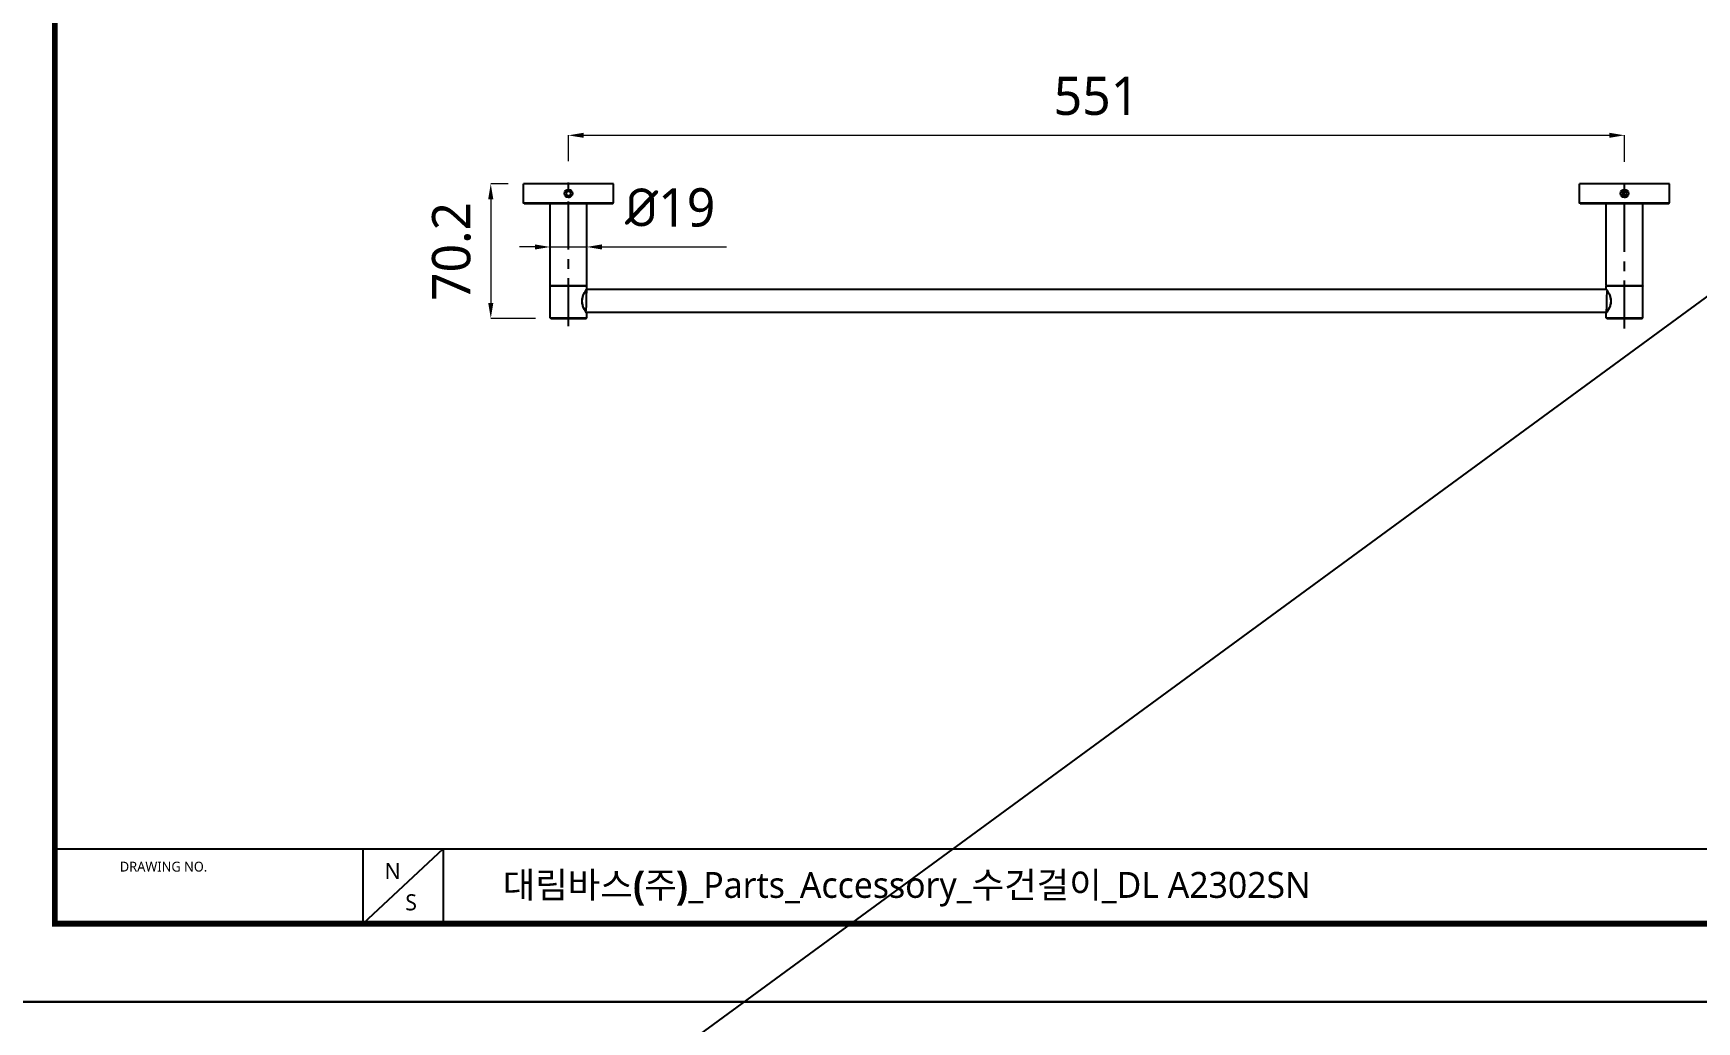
# Model space of a CAD drawing. Extents: x 16296675204 to 16296683393, y -37409618576 to -37409617244.
# Drawn here: x 16296675935.9 to 16296676369.9, y -37409617849.3 to -37409617591.3 of the extents above; entities that cross this region are included whole.
import ezdxf

# ---------------------------------------------------------------- set-up
doc = ezdxf.new("R2010")
doc.units = 0
doc.header["$LTSCALE"] = 10
doc.header["$MEASUREMENT"] = 0
doc.header["$PDMODE"] = 3
doc.header["$PDSIZE"] = -10
doc.linetypes.add('CENTER', pattern=[2, 1.25, -0.25, 0.25, -0.25])
doc.layers.get('0').update_dxf_attribs({"linetype": 'CONTINUOUS'})
doc.layers.get('DEFPOINTS').update_dxf_attribs({"linetype": 'CONTINUOUS'})
doc.styles.add('Daelim Dimension', font='NanumGothic.ttf')
doc.dimstyles.new('DEFAULT', dxfattribs={"dimscale": 2, "dimtxt": 2, "dimasz": 2, "dimexe": 0, "dimexo": 2, "dimgap": 1, "dimtad": 1, "dimdec": 1, "dimzin": 9, "dimdsep": 46, "dimtxsty": 'Daelim Dimension', "dimcen": 0.5, "dimclrd": 252, "dimclre": 252, "dimclrt": 3, "dimadec": 1, "dimazin": 0, "dimtfac": 1, "dimtdec": 1, "dimtix": 1, "dimtmove": 0, "dimatfit": 3, "dimfxl": 1, "dimtolj": 1, "dimtzin": 1, "dimlwd": 9, "dimlwe": 9, "dimarcsym": 0})

# ---------------------------------------------------------------- blocks, each defined once
blk = doc.blocks.new('*D28')
at = {"color": 5, "lineweight": 9, "transparency": 16777216}
for p, q in [((16296676075.56675, -37409617624.68579), (16296676075.56675, -37409617617.93578)), ((16296676079.56675, -37409617617.93578), (16296676347.06675, -37409617617.93578)), ((16296676351.06675, -37409617624.8931), (16296676351.06675, -37409617617.93578))]:
    blk.add_line(p, q, dxfattribs=at)
at = {"color": 5, "transparency": 16777216}
for points in [[(16296676079.56675, -37409617617.26912), (16296676079.56675, -37409617618.60245), (16296676075.56675, -37409617617.93578)], [(16296676347.06675, -37409617617.26912), (16296676347.06675, -37409617618.60245), (16296676351.06675, -37409617617.93578)]]:
    blk.add_solid(points, dxfattribs=at)
at = {"layer": 'DEFPOINTS', "color": 0, "transparency": 16777216}
for p in [(16296676351.06675, -37409617617.93578), (16296676075.56675, -37409617628.68579), (16296676351.06675, -37409617628.8931)]:
    blk.add_point(p, dxfattribs=at)
at = {"color": 7, "transparency": 16777216, "insert": (16296676213.31675, -37409617602.60246), "char_height": 10, "attachment_point": 2, "line_spacing_factor": 0.9, "style": 'Daelim Dimension'}
blk.add_mtext('\\A1;551', dxfattribs=at)
blk = doc.blocks.new('*D31')
at = {"color": 5, "lineweight": 9, "transparency": 16777216}
for p, q in [((16296676059.816759, -37409617630.605309), (16296676055.294861, -37409617630.605309)), ((16296676055.294861, -37409617634.605309), (16296676055.294861, -37409617661.705307)), ((16296676066.966829, -37409617665.705307), (16296676055.294861, -37409617665.705307))]:
    blk.add_line(p, q, dxfattribs=at)
at = {"color": 5, "transparency": 16777216}
for points in [[(16296676054.628201, -37409617634.605309), (16296676055.961531, -37409617634.605309), (16296676055.294861, -37409617630.605309)], [(16296676054.628201, -37409617661.705307), (16296676055.961531, -37409617661.705307), (16296676055.294861, -37409617665.705307)]]:
    blk.add_solid(points, dxfattribs=at)
at = {"layer": 'DEFPOINTS', "color": 0, "transparency": 16777216}
for p in [(16296676063.816759, -37409617630.605309), (16296676055.294861, -37409617665.705307), (16296676070.966829, -37409617665.705307)]:
    blk.add_point(p, dxfattribs=at)
at = {"color": 7, "transparency": 16777216, "insert": (16296676039.961519, -37409617648.247078), "char_height": 10, "attachment_point": 2, "rotation": 90, "line_spacing_factor": 0.9, "style": 'Daelim Dimension'}
blk.add_mtext('\\A1;70.2', dxfattribs=at)
blk = doc.blocks.new('*D32')
at = {"color": 5, "lineweight": 9, "transparency": 16777216}
for p, q in [((16296676066.81675, -37409617647.07061), (16296676062.81675, -37409617647.07061)), ((16296676070.81675, -37409617653.145287), (16296676070.81675, -37409617647.07061)), ((16296676070.81675, -37409617647.07061), (16296676080.31675, -37409617647.07061)), ((16296676080.31675, -37409617653.145287), (16296676080.31675, -37409617647.07061)), ((16296676084.31675, -37409617647.07061), (16296676116.79744, -37409617647.07061))]:
    blk.add_line(p, q, dxfattribs=at)
at = {"color": 5, "transparency": 16777216}
for points in [[(16296676066.81675, -37409617646.403954), (16296676066.81675, -37409617647.737267), (16296676070.81675, -37409617647.07061)], [(16296676084.31675, -37409617646.403954), (16296676084.31675, -37409617647.737267), (16296676080.31675, -37409617647.07061)]]:
    blk.add_solid(points, dxfattribs=at)
at = {"layer": 'DEFPOINTS', "color": 0, "transparency": 16777216}
for p in [(16296676080.31675, -37409617647.07061), (16296676070.81675, -37409617657.145287), (16296676080.31675, -37409617657.145287)]:
    blk.add_point(p, dxfattribs=at)
at = {"color": 7, "transparency": 16777216, "insert": (16296676090.31675, -37409617631.737282), "char_height": 10, "attachment_point": 1, "line_spacing_factor": 0.9, "style": 'Daelim Dimension'}
blk.add_mtext('\\A1;{\\fISOCPEUR|b0|i0|c0|p34;%%C}19', dxfattribs=at)

msp = doc.modelspace()

# ---------------------------------------------------------------- linework, layer by layer
at = {"ltscale": 0.5}
msp.add_line((16296675204.252609, -37409618516.086411), (16296676940.252609, -37409617244.086411), dxfattribs=at)
at = {"color": 7, "linetype": 'Continuous'}
for p, q in [((16296676063.81675, -37409617635.55529), (16296676063.81675, -37409617630.605293)), ((16296676087.31675, -37409617630.605293), (16296676063.81675, -37409617630.605293)), ((16296676087.31675, -37409617635.55529), (16296676087.31675, -37409617630.605293)), ((16296676362.81675, -37409617630.605293), (16296676339.31675, -37409617630.605293)), ((16296676339.31675, -37409617635.55529), (16296676339.31675, -37409617630.605293)), ((16296676362.81675, -37409617635.55529), (16296676362.81675, -37409617630.605293)), ((16296676063.966749, -37409617635.705292), (16296676087.16675, -37409617635.705292)), ((16296676070.81675, -37409617657.145287), (16296676070.81675, -37409617635.765297)), ((16296676075.20591, -37409617632.480293), (16296676074.84506, -37409617633.105293)), ((16296676074.84506, -37409617633.105293), (16296676075.20591, -37409617633.730293)), ((16296676075.20591, -37409617632.480293), (16296676075.927589, -37409617632.480293)), ((16296676075.927589, -37409617633.730293), (16296676075.20591, -37409617633.730293)), ((16296676076.288441, -37409617633.105293), (16296676075.927589, -37409617632.480293)), ((16296676075.927589, -37409617633.730293), (16296676076.288441, -37409617633.105293)), ((16296676076.021339, -37409617634.005272), (16296676076.019461, -37409617634.006042)), ((16296676076.021441, -37409617634.00547), (16296676076.01963, -37409617634.006378)), ((16296676076.157961, -37409617633.922188), (16296676076.156759, -37409617633.922913)), ((16296676076.15802, -37409617633.922272), (16296676076.156891, -37409617633.923088)), ((16296676080.31675, -37409617657.145287), (16296676080.31675, -37409617635.765297)), ((16296676339.466749, -37409617635.705292), (16296676362.66675, -37409617635.705292)), ((16296676346.31675, -37409617657.145287), (16296676346.31675, -37409617635.765297)), ((16296676350.70591, -37409617632.480293), (16296676350.34506, -37409617633.105293)), ((16296676350.34506, -37409617633.105293), (16296676350.70591, -37409617633.730293)), ((16296676350.70591, -37409617632.480293), (16296676351.427589, -37409617632.480293)), ((16296676351.427589, -37409617633.730293), (16296676350.70591, -37409617633.730293)), ((16296676351.788441, -37409617633.105293), (16296676351.427589, -37409617632.480293)), ((16296676351.427589, -37409617633.730293), (16296676351.788441, -37409617633.105293)), ((16296676351.521339, -37409617634.005272), (16296676351.519461, -37409617634.006042)), ((16296676351.521441, -37409617634.00547), (16296676351.51963, -37409617634.006378)), ((16296676351.657961, -37409617633.922188), (16296676351.656759, -37409617633.922913)), ((16296676351.65802, -37409617633.922272), (16296676351.656891, -37409617633.923088)), ((16296676355.81675, -37409617657.145287), (16296676355.81675, -37409617635.765297)), ((16296676070.81675, -37409617665.55529), (16296676070.81675, -37409617657.265297)), ((16296676080.25675, -37409617657.205292), (16296676070.876829, -37409617657.205292)), ((16296676080.31675, -37409617658.095291), (16296676080.31675, -37409617657.265297)), ((16296676346.31675, -37409617658.095291), (16296676346.31675, -37409617657.265297)), ((16296676355.75675, -37409617657.205292), (16296676346.376829, -37409617657.205292)), ((16296676355.81675, -37409617665.55529), (16296676355.81675, -37409617657.265297)), ((16296676080.224319, -37409617658.254227), (16296676080.286249, -37409617658.159462)), ((16296676346.377199, -37409617658.205292), (16296676080.2563, -37409617658.205292)), ((16296676080.286249, -37409617658.159462), (16296676080.30677, -37409617658.128433)), ((16296676346.326731, -37409617658.128433), (16296676346.34709, -37409617658.159218)), ((16296676346.326731, -37409617658.128433), (16296676346.34725, -37409617658.159462)), ((16296676070.96682, -37409617665.705292), (16296676080.16675, -37409617665.705292)), ((16296676346.377199, -37409617664.205292), (16296676080.2563, -37409617664.205292)), ((16296676080.30677, -37409617664.282158), (16296676080.286249, -37409617664.251122)), ((16296676080.30673, -37409617664.282097), (16296676080.286409, -37409617664.251373)), ((16296676080.31675, -37409617665.55529), (16296676080.31675, -37409617664.315292)), ((16296676346.31675, -37409617665.55529), (16296676346.31675, -37409617664.315292)), ((16296676346.34725, -37409617664.251122), (16296676346.326731, -37409617664.282158)), ((16296676346.409189, -37409617664.156357), (16296676346.34725, -37409617664.251122)), ((16296676346.46682, -37409617665.705292), (16296676355.66675, -37409617665.705292))]:
    msp.add_line(p, q, dxfattribs=at)
at = {"color": 1, "linetype": 'CENTER'}
for p, q in [((16296676075.56675, -37409617667.746964), (16296676075.56675, -37409617628.685791)), ((16296676351.06675, -37409617668.350647), (16296676351.06675, -37409617628.893097))]:
    msp.add_line(p, q, dxfattribs=at)
at = {"color": 9, "linetype": 'Continuous'}
for p, q in [((16296676063.81675, -37409617635.55529), (16296676087.31675, -37409617635.55529)), ((16296676080.31675, -37409617635.765297), (16296676070.81675, -37409617635.765297)), ((16296676339.31675, -37409617635.55529), (16296676362.81675, -37409617635.55529)), ((16296676355.81675, -37409617635.765297), (16296676346.31675, -37409617635.765297)), ((16296676070.81675, -37409617657.145287), (16296676080.31675, -37409617657.145287)), ((16296676080.31675, -37409617657.265297), (16296676070.81683, -37409617657.265297)), ((16296676346.31675, -37409617657.145287), (16296676355.81675, -37409617657.145287)), ((16296676355.81675, -37409617657.265297), (16296676346.31683, -37409617657.265297)), ((16296676080.2833, -37409617658.145477), (16296676080.272551, -37409617658.161552)), ((16296676080.300171, -37409617658.120171), (16296676080.2833, -37409617658.145477)), ((16296676346.35743, -37409617658.156517), (16296676346.349331, -37409617658.144272)), ((16296676346.389681, -37409617658.205292), (16296676346.35743, -37409617658.156517)), ((16296676070.81682, -37409617665.55529), (16296676080.31675, -37409617665.55529)), ((16296676080.243839, -37409617664.205292), (16296676080.276091, -37409617664.254097)), ((16296676080.276091, -37409617664.254097), (16296676080.28405, -37409617664.266159)), ((16296676346.31682, -37409617665.55529), (16296676355.81675, -37409617665.55529)), ((16296676346.333269, -37409617664.290527), (16296676346.35047, -37409617664.264748)), ((16296676346.35047, -37409617664.264748), (16296676346.36141, -37409617664.24836)), ((16296676346.36141, -37409617664.24836), (16296676346.368111, -37409617664.238289))]:
    msp.add_line(p, q, dxfattribs=at)
at = {"color": 5}
msp.add_line((16296675941.552361, -37409617804.135674), (16296676465.739639, -37409617804.135674), dxfattribs=at)
at = {"color": 5, "ltscale": 40}
for p, q in [((16296676021.903049, -37409617804.135674), (16296676021.903049, -37409617823.752007)), ((16296676021.903049, -37409617804.135674), (16296676021.903049, -37409617823.752007)), ((16296676042.8974, -37409617804.135674), (16296676021.903049, -37409617823.752007)), ((16296676042.8974, -37409617804.135674), (16296676021.903049, -37409617823.752007)), ((16296676042.8974, -37409617804.135674), (16296676042.8974, -37409617823.752007)), ((16296676042.8974, -37409617804.135674), (16296676042.8974, -37409617823.752007))]:
    msp.add_line(p, q, dxfattribs=at)
at = {"ltscale": 0.5}
for points in [[(16296675931.084169, -37409617844.102562), (16296676582.084169, -37409617844.102562), (16296676582.084169, -37409617367.102562), (16296675931.084169, -37409617367.102562)], [(16296675931.084169, -37409618321.102562), (16296676582.084169, -37409618321.102562), (16296676582.084169, -37409617844.102562), (16296675931.084169, -37409617844.102562)]]:
    msp.add_lwpolyline(points, close=True, dxfattribs=at)
at = {"color": 5, "linetype": 'ByBlock', "lineweight": 200, "const_width": 1.5}
msp.add_lwpolyline([(16296675941.552361, -37409617823.677841), (16296676571.552361, -37409617823.677841), (16296676571.552361, -37409617378.177841), (16296675941.552361, -37409617378.177841)], close=True, dxfattribs=at)
at = {"color": 7, "linetype": 'Continuous'}
for points in [[(16296676080.286409, -37409617664.251373), (16296676080.224701, -37409617664.15696), (16296676080.121361, -37409617663.994766), (16296676079.977989, -37409617663.75972), (16296676079.801451, -37409617663.449303), (16296676079.609261, -37409617663.072342), (16296676079.428841, -37409617662.654243), (16296676079.2855, -37409617662.227707), (16296676079.18998, -37409617661.810516), (16296676079.143141, -37409617661.405746), (16296676079.14308, -37409617661.00589), (16296676079.189779, -37409617660.601219), (16296676079.285139, -37409617660.184158), (16296676079.42828, -37409617659.757797), (16296676079.60849, -37409617659.339851), (16296676079.800579, -37409617658.962883), (16296676079.97723, -37409617658.652153), (16296676080.1208, -37409617658.41671), (16296676080.224319, -37409617658.254227)], [(16296676346.34709, -37409617658.159218), (16296676346.408779, -37409617658.253616), (16296676346.51211, -37409617658.415771), (16296676346.655451, -37409617658.650749), (16296676346.831949, -37409617658.961113), (16296676347.024179, -37409617659.338112), (16296676347.20467, -37409617659.756378), (16296676347.34798, -37409617660.182793), (16296676347.443451, -37409617660.599693), (16296676347.49033, -37409617661.004333), (16296676347.49044, -37409617661.404343), (16296676347.44371, -37409617661.809387), (16296676347.348261, -37409617662.226807), (16296676347.20504, -37409617662.65329), (16296676347.02487, -37409617663.071037), (16296676346.83283, -37409617663.447868), (16296676346.656219, -37409617663.75853), (16296676346.51268, -37409617663.993896), (16296676346.409189, -37409617664.156357)]]:
    msp.add_lwpolyline(points, dxfattribs=at)
for centre in [(16296676075.56675, -37409617633.105293), (16296676351.06675, -37409617633.105293)]:
    msp.add_circle(centre, 1.05, dxfattribs=at)
for centre, radius, start, end in [((16296676063.966749, -37409617635.55529), 0.15, 180, 270), ((16296676070.876751, -37409617635.765297), 0.06, 90, 180), ((16296676075.49395, -37409617633.022652), 1.021385, 212.44666765, 231.17801976), ((16296676075.5728, -37409617633.099403), 1.016862, 223.79481081, 224.99327709), ((16296676075.56381, -37409617633.108383), 1.004235, 224.99443622, 226.81827109), ((16296676075.565411, -37409617633.106689), 1.006561, 226.81757352, 227.1353624), ((16296676075.566441, -37409617633.105568), 1.00808, 227.1354425, 228.66965467), ((16296676075.56675, -37409617633.105293), 1.008499, 228.66702282, 283.74892702), ((16296676075.566561, -37409617633.1045), 1.009308, 283.74871472, 285.42842043), ((16296676075.56687, -37409617633.105614), 1.008153, 285.42831508, 287.44117438), ((16296676075.56724, -37409617633.106819), 1.006892, 287.44159142, 287.7171518), ((16296676075.56649, -37409617633.104652), 1.009183, 287.72033265, 293.22954259), ((16296676075.56641, -37409617633.104462), 1.009386, 293.22954259, 294.06275238), ((16296676075.566879, -37409617633.105499), 1.008249, 294.06245302, 296.68263916), ((16296676075.56629, -37409617633.10453), 1.009381, 296.80218246, 303.51990895), ((16296676075.56653, -37409617633.104897), 1.008944, 303.51981784, 305.81241362), ((16296676075.566561, -37409617633.10498), 1.008861, 305.89303379, 312.76356265), ((16296676075.57, -37409617633.108841), 1.003692, 312.76866494, 312.93770668), ((16296676075.57209, -37409617633.111061), 1.000642, 312.93655109, 315.01723228), ((16296676075.570339, -37409617633.109306), 1.003092, 312.97753026, 315.01730953), ((16296676075.639641, -37409617633.022713), 1.021284, 308.8204956, 327.99411868), ((16296676080.25675, -37409617635.765297), 0.06, 0, 90), ((16296676087.16675, -37409617635.55529), 0.15, 270, 0), ((16296676339.466749, -37409617635.55529), 0.15, 180, 270), ((16296676346.376751, -37409617635.765297), 0.06, 90, 180), ((16296676350.99395, -37409617633.022652), 1.021385, 212.44666765, 231.17801976), ((16296676351.0728, -37409617633.099403), 1.016862, 223.79481081, 224.99327709), ((16296676351.06381, -37409617633.108383), 1.004235, 224.99443622, 226.81827109), ((16296676351.065411, -37409617633.106689), 1.006561, 226.81757352, 227.1353624), ((16296676351.066441, -37409617633.105568), 1.00808, 227.1354425, 228.66965467), ((16296676351.06675, -37409617633.105293), 1.008499, 228.66702282, 283.74892702), ((16296676351.066561, -37409617633.1045), 1.009308, 283.74871472, 285.42842043), ((16296676351.06687, -37409617633.105614), 1.008153, 285.42831508, 287.44117438), ((16296676351.06724, -37409617633.106819), 1.006892, 287.44159142, 287.7171518), ((16296676351.06649, -37409617633.104652), 1.009183, 287.72033265, 293.22954259), ((16296676351.06641, -37409617633.104462), 1.009386, 293.22954259, 294.06275238), ((16296676351.066879, -37409617633.105499), 1.008249, 294.06245302, 296.68263916), ((16296676351.06629, -37409617633.10453), 1.009381, 296.80218246, 303.51990895), ((16296676351.06653, -37409617633.104897), 1.008944, 303.51981784, 305.81241362), ((16296676351.066561, -37409617633.10498), 1.008861, 305.89303379, 312.76356265), ((16296676351.07, -37409617633.108841), 1.003692, 312.76866494, 312.93770668), ((16296676351.07209, -37409617633.111061), 1.000642, 312.93655109, 315.01723228), ((16296676351.070339, -37409617633.109306), 1.003092, 312.97753026, 315.01730953), ((16296676351.139641, -37409617633.022713), 1.021284, 308.8204956, 327.99411868), ((16296676355.75675, -37409617635.765297), 0.06, 0, 90), ((16296676362.66675, -37409617635.55529), 0.15, 270, 0), ((16296676070.876751, -37409617657.145287), 0.06, 180, 270), ((16296676070.876751, -37409617657.265297), 0.06, 90, 180), ((16296676080.25675, -37409617657.145287), 0.06, 270, 0), ((16296676080.25675, -37409617657.265297), 0.06, 0, 90), ((16296676346.376751, -37409617657.145287), 0.06, 180, 270), ((16296676346.376751, -37409617657.265297), 0.06, 90, 180), ((16296676355.75675, -37409617657.145287), 0.06, 270, 0), ((16296676355.75675, -37409617657.265297), 0.06, 0, 90), ((16296676070.966749, -37409617665.55529), 0.15, 180, 270), ((16296676080.16675, -37409617665.55529), 0.15, 270, 0), ((16296676346.466749, -37409617665.55529), 0.15, 180, 270), ((16296676355.66675, -37409617665.55529), 0.15, 270, 0)]:
    msp.add_arc(centre, radius, start, end, dxfattribs=at)
at = {"color": 9, "linetype": 'Continuous'}
for centre, radius, start, end in [((16296676086.479389, -37409617662.304611), 7.462563, 146.27713739, 146.64273428), ((16296676349.37154, -37409617656.150414), 3.62067, 213.07774005, 213.41436961), ((16296676077.16608, -37409617666.320129), 3.733696, 33.06519161, 33.37508785), ((16296676339.39237, -37409617659.605553), 8.373964, 326.41110613, 326.6489785)]:
    msp.add_arc(centre, radius, start, end, dxfattribs=at)
for points, knots in [([(16296676080.24622, -37409617658.201279), (16296676080.1551, -37409617658.339607), (16296676079.929541, -37409617658.696327), (16296676079.65155, -37409617659.199409), (16296676079.419399, -37409617659.722267), (16296676079.259621, -37409617660.183548), (16296676079.14846, -37409617660.68528), (16296676079.108459, -37409617661.211731), (16296676079.150339, -37409617661.737831), (16296676079.263121, -37409617662.238617), (16296676079.42342, -37409617662.698868), (16296676079.65612, -37409617663.21994), (16296676079.93334, -37409617663.72052), (16296676080.157909, -37409617664.075302), (16296676080.248489, -37409617664.212387)], [0, 0, 0, 0, 0.0763504063, 0.1945033981, 0.2645033013, 0.3398260297, 0.4191360759, 0.5007046848, 0.5822286669, 0.66144713, 0.7366543981, 0.806499309, 0.9242686627, 1, 1, 1, 1]), ([(16296676080.31675, -37409617658.095291), (16296676080.31675, -37409617658.094833), (16296676080.313841, -37409617658.098549), (16296676080.31258, -37409617658.101212), (16296676080.306431, -37409617658.110489), (16296676080.302601, -37409617658.116493), (16296676080.300171, -37409617658.120171)], [0, 0, 0, 0, 0.0458115551, 0.2353354805, 0.5575540339, 1, 1, 1, 1]), ([(16296676346.337669, -37409617658.126503), (16296676346.33462, -37409617658.121803), (16296676346.329849, -37409617658.114197), (16296676346.32206, -37409617658.102577), (16296676346.320431, -37409617658.099251), (16296676346.31675, -37409617658.094727), (16296676346.31675, -37409617658.095291)], [0, 0, 0, 0, 0.446560365, 0.7678181206, 0.9546524577, 1, 1, 1, 1]), ([(16296676346.38728, -37409617664.209297), (16296676346.478319, -37409617664.071022), (16296676346.703791, -37409617663.714523), (16296676346.981701, -37409617663.211769), (16296676347.21369, -37409617662.689171), (16296676347.373581, -37409617662.228203), (16296676347.484791, -37409617661.726707), (16296676347.52503, -37409617661.200478), (16296676347.483431, -37409617660.674507), (16296676347.37089, -37409617660.173782), (16296676347.210779, -37409617659.713516), (16296676346.97823, -37409617659.192307), (16296676346.70089, -37409617658.691406), (16296676346.47629, -37409617658.336243), (16296676346.38553, -37409617658.198967)], [0, 0, 0, 0, 0.0763184341, 0.1944222002, 0.2643967461, 0.3396890889, 0.418977961, 0.5005259257, 0.5820364903, 0.6612502234, 0.736460657, 0.8063173521, 0.9241403475, 1, 1, 1, 1]), ([(16296676080.295111, -37409617664.283051), (16296676080.298269, -37409617664.28791), (16296676080.3032, -37409617664.295769), (16296676080.31126, -37409617664.30777), (16296676080.31295, -37409617664.311211), (16296676080.31675, -37409617664.31588), (16296676080.31675, -37409617664.315292)], [0, 0, 0, 0, 0.4466636293, 0.7678896806, 0.9546547764, 1, 1, 1, 1]), ([(16296676346.31675, -37409617664.315292), (16296676346.31675, -37409617664.315773), (16296676346.319521, -37409617664.311836), (16296676346.32098, -37409617664.30938), (16296676346.327, -37409617664.300079), (16296676346.330851, -37409617664.294182), (16296676346.333269, -37409617664.290527)], [0, 0, 0, 0, 0.0484090496, 0.2378958955, 0.5586354568, 1, 1, 1, 1])]:
    msp.add_open_spline(points, degree=3, knots=knots, dxfattribs=at)
at = {"color": 7, "linetype": 'Continuous'}
for points in [[(16296676080.306749, -37409617658.128418), (16296676080.313141, -37409617658.118813), (16296676080.31675, -37409617658.106827), (16296676080.31675, -37409617658.095291)], [(16296676346.32674, -37409617658.128418), (16296676346.32036, -37409617658.118813), (16296676346.31675, -37409617658.106827), (16296676346.31675, -37409617658.095291)], [(16296676080.306761, -37409617664.282173), (16296676080.313141, -37409617664.291771), (16296676080.31675, -37409617664.303757), (16296676080.31675, -37409617664.315292)], [(16296676346.32674, -37409617664.282173), (16296676346.32036, -37409617664.291771), (16296676346.31675, -37409617664.303757), (16296676346.31675, -37409617664.315292)]]:
    msp.add_open_spline(points, degree=3, dxfattribs=at)

# ---------------------------------------------------------------- texts
at = {"color": 5, "ltscale": 40, "style": 'Daelim Dimension'}
msp.add_text('DRAWING NO.', height=2.56901127, dxfattribs=at).set_placement((16296675958.525261, -37409617810.070358))
at = {"char_height": 4.204124, "width": 5.86731056, "attachment_point": 1, "style": 'Daelim Dimension'}
for s, insert in [('N', (16296676027.613239, -37409617807.813393)), ('S', (16296676033.019381, -37409617815.990913))]:
    msp.add_mtext(s, dxfattribs=dict(at, insert=insert))
at = {"color": 2, "insert": (16296676058.42462, -37409617810.181793), "char_height": 6.75662715, "width": 260.66283526, "attachment_point": 1, "style": 'Daelim Dimension'}
msp.add_mtext('{\\fPretendard Variable SemiBold|b0|i0|c129|p2;대림바스(주)}_Parts_Accessory_{\\fGulim|b0|i0|c129|p50;수건걸이}_DL A2302SN', dxfattribs=at)

# ---------------------------------------------------------------- dimensions: what is measured, and where the dimension line sits
for base, p1, p2, text, picture, middle in [((16296676351.06675, -37409617617.935783), (16296676075.56675, -37409617628.685791), (16296676351.06675, -37409617628.893097), '551', '*D28', (16296676213.31675, -37409617617.935783)), ((16296676080.31675, -37409617647.07061), (16296676070.81675, -37409617657.145287), (16296676080.31675, -37409617657.145287), '{\\fISOCPEUR|b0|i0|c0|p34;%%C}19', '*D32', (16296676102.557091, -37409617647.07061))]:
    dim = msp.add_linear_dim(base=base, p1=p1, p2=p2, text=text, dimstyle='DEFAULT', override={"dimtxt": 5, "dimclrd": 5, "dimclre": 5, "dimclrt": 7})
    dim.commit()
    dim.dimension.update_dxf_attribs({"geometry": picture, "text_midpoint": middle, "dimtype": 160})
dim = msp.add_linear_dim(base=(16296676055.294861, -37409617665.705307), p1=(16296676063.81675, -37409617630.605293), p2=(16296676070.96682, -37409617665.705292), angle=270, text='70.2', dimstyle='DEFAULT', override={"dimtxt": 5, "dimclrd": 5, "dimclre": 5, "dimclrt": 7})
dim.commit()
dim.dimension.update_dxf_attribs({"geometry": '*D31', "text_midpoint": (16296676055.294849, -37409617648.247078), "dimtype": 160})

doc.saveas('drawing.dxf')
